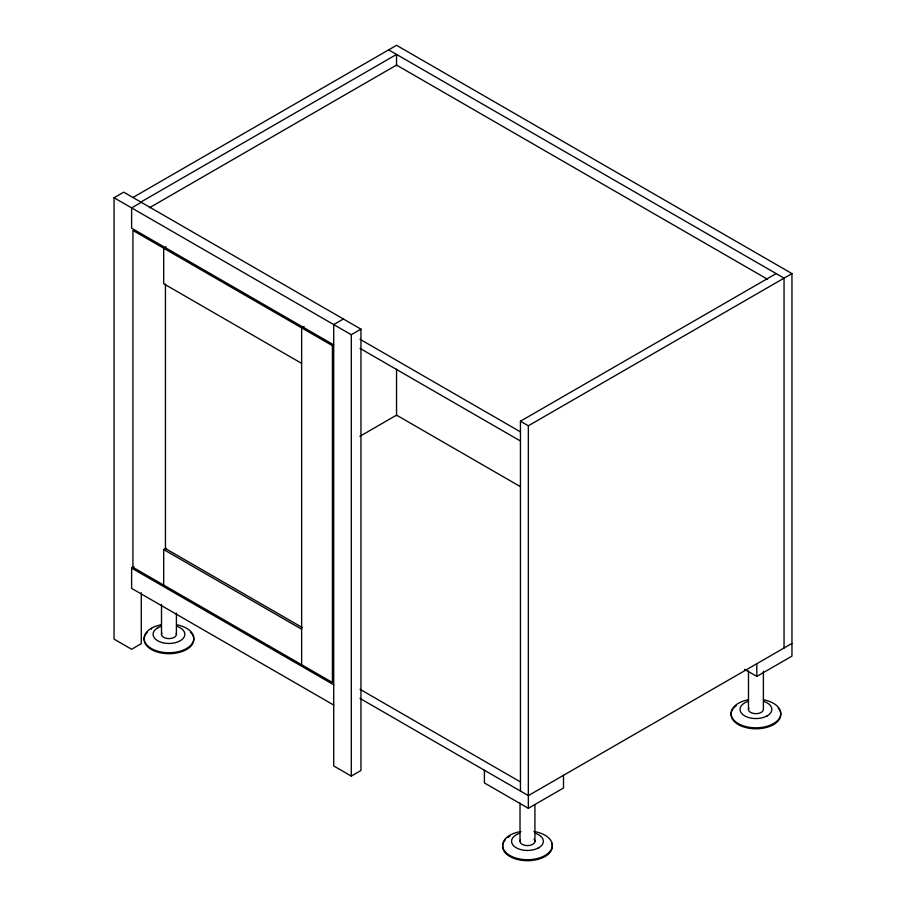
<?xml version="1.0" encoding="UTF-8"?>
<svg xmlns="http://www.w3.org/2000/svg" width="906" height="906" viewBox="0 0 906 906"><rect width="100%" height="100%" fill="white"/><g stroke="black" fill="none" stroke-linecap="round" stroke-linejoin="round"><path stroke-width="1.36" d="M157.712 627.801L158.425 627.269M538.005 848.31L538.719 847.767M766.465 716.408L767.178 715.865M141.279 592.75L141.279 643.679L131.619 649.262L114.043 639.115L114.043 197.746L123.703 192.163L360.962 329.138L360.962 770.508L351.29 776.091L333.714 765.944L333.714 324.575L343.385 318.991M132.933 197.497L396.545 45.3L791.957 273.589L791.957 656.114L756.804 676.397L744.607 669.353M140.838 202.061L396.545 54.428L396.545 65.719M141.279 202.31L131.619 207.893L131.619 228.187L333.714 344.869M149.411 207.768L396.545 65.085L767.575 279.297M166.104 246.828L163.692 248.221L163.692 283.737L301.641 363.385M304.065 326.477L301.641 327.87L301.641 664.732M114.043 197.746L351.29 334.722L360.962 329.138M333.714 705.061L131.619 588.379L131.619 568.085L134.031 566.692M163.692 585.083L163.692 549.568L166.104 548.175M359.841 436.33L396.545 415.141L520.214 486.533M520.44 791.051L520.44 421.222L776.136 273.589M520.44 421.222L528.345 425.786L791.957 273.589M791.957 643.43L528.345 795.615L360.033 698.435M484.416 770.259L484.416 782.931L528.345 808.299L563.498 788.005L563.498 775.321M388.64 49.864L784.052 278.153L784.052 647.994M360.033 339.263L520.44 431.868M360.033 348.391L520.44 441.007M302.185 627.496L165.447 548.56L165.447 284.133M163.692 549.568L301.641 629.217M360.033 689.307L520.44 781.923M131.619 568.085L333.714 684.766M773.509 723.622L773.509 724.596M763.384 671.267L763.384 709.477A7.452 4.303 0 0 1 752.048 713.056L750.53 712.343A7.452 4.303 0 0 1 748.775 708.164M756.804 663.713L756.804 676.397M748.481 671.063L748.481 709.273M545.038 855.513L545.038 856.498M534.925 804.585L534.925 841.38M528.345 425.786L528.345 808.299M520.021 802.965L520.021 841.176M396.545 369.218L396.545 415.797M351.29 334.722L351.29 776.091M176.41 613.169L176.41 634.404M161.506 604.472L161.506 634.189M151.393 628.243L151.393 629.217M763.599 699.817A24.858 14.349 0 0 1 776.034 721.901A24.858 14.349 0 0 1 735.819 721.901A24.858 14.349 0 0 1 748.254 699.817M778.22 708.096A24.858 14.349 0 0 1 770.191 726.204A24.858 14.349 0 0 1 737.982 724.37A24.858 14.349 0 0 1 736.216 705.717M763.883 701.425A15.9 9.185 0 0 1 768.118 715.276A15.9 9.185 0 0 1 743.747 715.276A15.9 9.185 0 0 1 747.982 701.425M176.206 633.283A7.452 4.303 0 0 1 173.352 637.767A7.452 4.303 0 0 1 165.085 637.971L163.567 637.269A7.452 4.303 0 0 1 161.812 633.079M176.636 624.744A24.858 14.349 0 0 1 189.071 646.816A24.858 14.349 0 0 1 148.856 646.816A24.858 14.349 0 0 1 161.291 624.744M190.487 632.195A24.858 14.349 0 0 1 168.958 653.713A24.858 14.349 0 0 1 147.44 632.195M176.908 626.34A15.9 9.185 0 0 1 181.143 640.191A15.9 9.185 0 0 1 156.783 640.191A15.9 9.185 0 0 1 161.008 626.34M534.019 839.216A7.452 4.303 0 0 1 532.615 844.392A7.452 4.303 0 0 1 523.589 844.958L522.071 844.245A7.452 4.303 0 0 1 520.316 840.066M533.906 831.515A24.858 14.349 0 0 1 547.824 853.599A24.858 14.349 0 0 1 507.111 853.599A24.858 14.349 0 0 1 521.041 831.515M551.471 842.637A24.858 14.349 0 0 1 528.549 860.689A24.858 14.349 0 0 1 503 843.86M503.464 842.637A24.858 14.349 0 0 1 505.186 839.998M507.756 837.62A24.858 14.349 0 0 1 509.897 836.204M535.423 833.327A15.9 9.185 0 0 1 539.648 847.178A15.9 9.185 0 0 1 515.288 847.178A15.9 9.185 0 0 1 519.523 833.327M332.4 345.628L132.933 230.464L132.933 567.326L332.4 682.49L332.4 345.628"/></g></svg>
